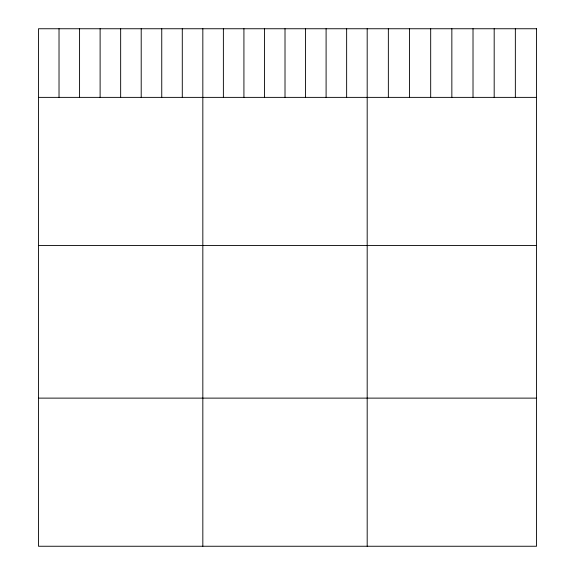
<?xml version="1.0" encoding="UTF-8"?>
<svg xmlns="http://www.w3.org/2000/svg" width="575" height="575" viewBox="0 0 575 575"><rect width="100%" height="100%" fill="white"/><g stroke="black" fill="none" stroke-linecap="round" stroke-linejoin="round"><path stroke-width="0.86" d="M38.482 97.376L536.518 97.376M38.482 245.503L536.518 245.503M38.482 398.123L536.518 398.123M515.351 28.75L515.351 97.376M494.184 28.75L494.184 97.376M473.017 28.75L473.017 97.376M451.849 28.75L451.849 97.376M430.682 28.75L430.682 97.376M409.515 28.75L409.515 97.376M388.355 28.75L388.355 97.376M367.188 28.75L367.188 546.25M346.639 28.75L346.639 97.376M326.097 28.75L326.097 97.376M305.555 28.75L305.555 97.376M285.013 28.75L285.013 97.376M264.464 28.75L264.464 97.376M243.922 28.75L243.922 97.376M223.38 28.75L223.38 97.376M202.831 28.75L202.831 546.25M182.289 28.75L182.289 97.376M161.748 28.75L161.748 97.376M141.206 28.75L141.206 97.376M120.657 28.75L120.657 97.376M100.115 28.75L100.115 97.376M79.573 28.75L79.573 97.376M59.024 28.75L59.024 97.376M536.518 28.75L38.482 28.75L38.482 546.25L536.518 546.25L536.518 28.75"/></g></svg>
